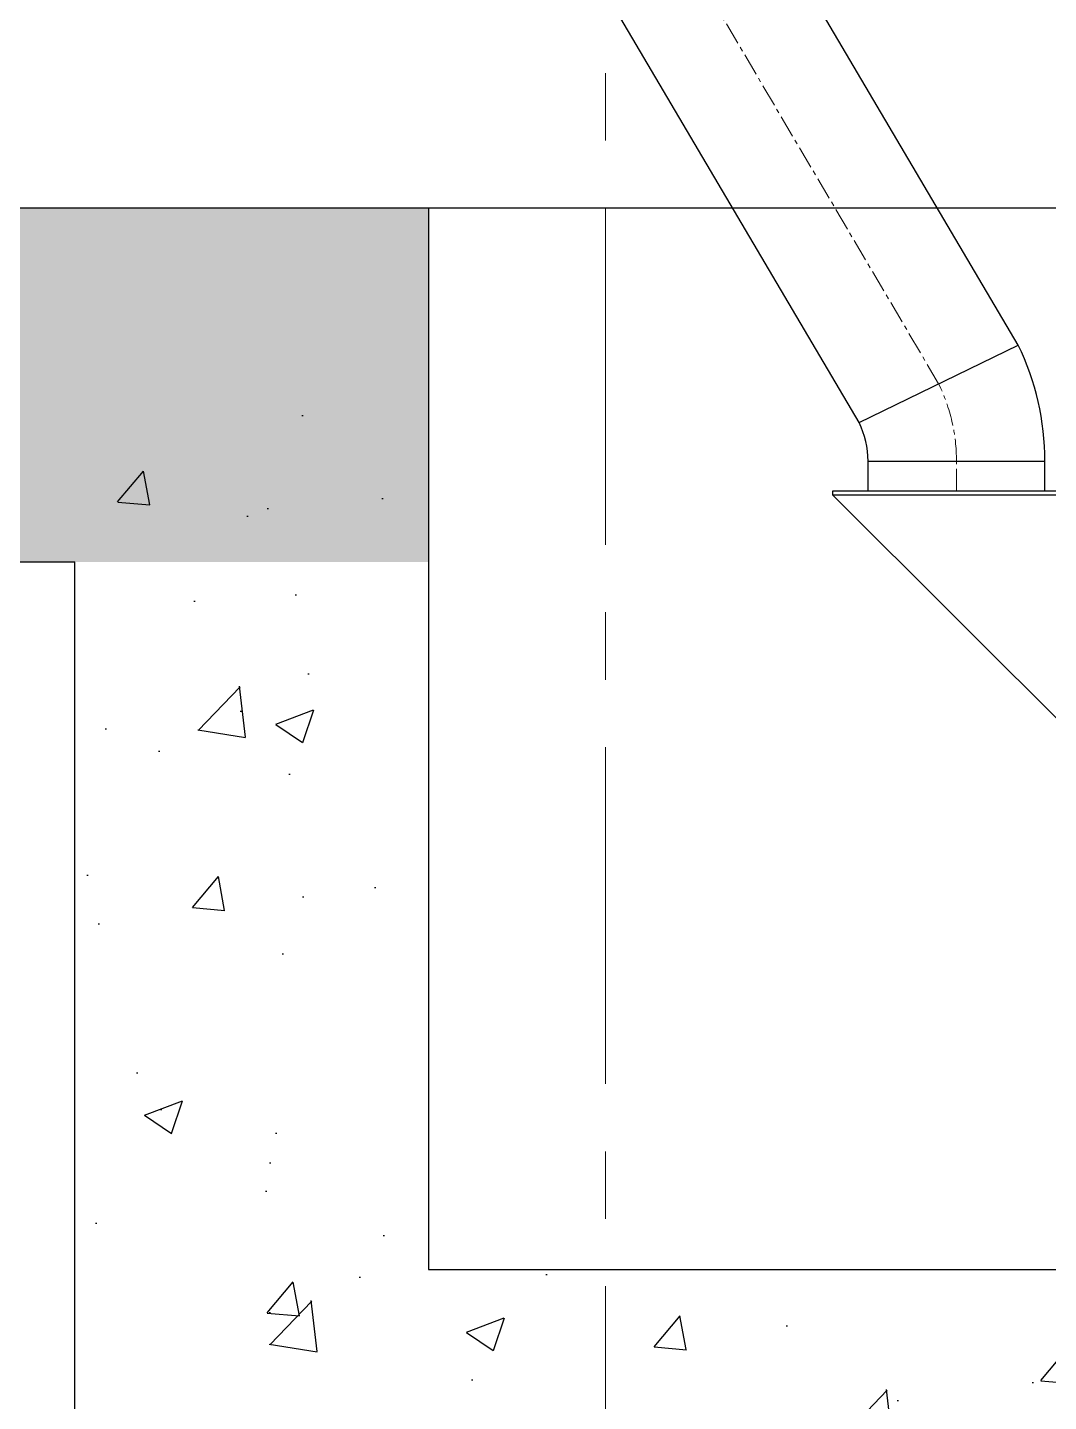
# Model space of a CAD drawing. Header units: millimetres. Extents: x 3220 to 226993, y 817 to 176024.
# Drawn here: x 163491 to 164934, y 130757 to 132699 of the extents above; entities that cross this region are included whole.
import ezdxf

# ---------------------------------------------------------------- set-up
doc = ezdxf.new("R2010")
doc.units = ezdxf.units.MM
doc.linetypes.add('AXES', pattern=[50.8, 31.75, -6.35, 6.35, -6.35])
doc.layers.add('Axe', color=1, linetype='AXES', lineweight=9)

# ---------------------------------------------------------------- blocks, each defined once
blk = doc.blocks.new('section 1-2')
h = blk.add_hatch()
h.set_pattern_fill('AR-CONC', color=256, scale=3)
h.paths.add_polyline_path([(0, -500), (-250, -500), (-250, -4000), (0, -4000)])
h.paths.add_polyline_path([(250, -500), (0, -500), (0, -4000), (3000, -4000), (3000, -3500), (2750, -3500), (250, -3500)])
h.paths.add_polyline_path([(6000, -3500), (3000, -3500), (3000, -4000), (6000, -4000)])
h.paths.add_polyline_path([(18250, -500), (18000, -500), (18000, -4000), (18250, -4000)])
h.paths.add_polyline_path([(7500, -3500), (7500, -4000), (9000, -4000), (9000, -3500)])
h.paths.add_polyline_path([(6000, -4000), (6000, -3500)], flags=17)
h.paths.add_polyline_path([(11200, -3500), (11200, -4000), (12000, -4000), (12000, -3500)])
h.paths.add_polyline_path([(17750, -3500), (17750, -4000), (18000, -4000), (18000, -500), (17750, -500)])
h.paths.add_polyline_path([(14750, -4000), (14750, -3500), (12000, -3500), (12000, -4000)])
h = blk.add_hatch()
h.set_pattern_fill('AR-CONC', color=256, scale=3)
h.set_pattern_definition([(50, (9000, -500), (546.554, -47.817), [57.15, -628.65]), (355, (9000, -500), (-105.73, 573.17), [45.72, -502.922]), (100.4514, (9045.55, -504), (440.824, 525.353), [48.57, -534.27]), (46.184, (9000, -347.6), (813.237, -126.127), [85.725, -942.975]), (96.6356, (9067.8, -358.1), (712.21, 742.28), [72.855, -801.407]), (351.184, (9000, -347.6), (712.21, 742.28), [68.58, -754.38]), (21, (9076.2, -385.7), (454.843, -306.796), [57.15, -628.65]), (326, (9076.2, -385.7), (185.406, 552.564), [45.72, -502.92]), (71.4514, (9114.1, -411.27), (640.25, 245.768), [48.57, -534.27]), (37.5, (9000, -500), (9.2658, 253.665), [0, -496.824, 0, -510.54, 0, -504.825]), (7.5, (9000, -500), (200.459, 300.542), [0, -291.084, 0, -485.394, 0, -192.405]), (327.5, (8830.07, -500), (406.7718, -17.1862), [0, -190.5, 0, -594.36, 0, -788.67]), (317.5, (8753.87, -500), (444.388, 76.28), [0, -247.65, 0, -394.716, 0, -560.07])])
h.paths.add_polyline_path([(18250, -3825), (17750, -3825), (17750, -5000), (14750, -5000), (14750, -3786.8), (14250, -3786.8), (14250, -5500), (18250, -5500)])
for points in [[(17750, -500), (17750, -3500), (250, -3500), (250, -500)], [(14750, -3500), (14750, -5000), (17750, -5000), (17750, -3500)], [(11700, -4000), (14250, -4000)], [(18250, -4000), (18250, -5500), (14250, -5500), (14250, -4000)]]:
    blk.add_lwpolyline(points)
at = {"layer": 'Axe', "ltscale": 15}
blk.add_line((15000, -5500), (15000, 33323.9), dxfattribs=at)
blk = doc.blocks.new('168')
at = {"color": 6}
for p, q in [((-629, 600), (-979, 600)), ((-979, 595), (-625, 241))]:
    blk.add_line(p, q, dxfattribs=at)
blk.add_lwpolyline([(-979, 600), (-979, 595), (-629, 595)], dxfattribs=at)

msp = doc.modelspace()

# ---------------------------------------------------------------- linework, layer by layer
at = {"color": 4}
for p, q in [((164666.6, 132140.8), (164891.4, 132250.2)), ((164679.2, 132086.1), (164929.2, 132086.1))]:
    msp.add_line(p, q, dxfattribs=at)
at = {"color": 4, "elevation": 0}
for points in [[(164679.2, 132043.7), (164679.2, 132086.1, 0.113687), (164666.6, 132140.8), (164058, 133173.2, -0.113687), (164020.2, 133337.3), (164020.2, 133379.7)], [(164929.2, 132043.7), (164929.2, 132086.1, 0.113687), (164891.4, 132250.2), (164282.8, 133282.6, -0.113687), (164270.2, 133337.3), (164270.2, 133379.7)]]:
    msp.add_lwpolyline(points, format="xyb", dxfattribs=at)
at = {"layer": 'Axe', "elevation": 0}
msp.add_lwpolyline([(164804.2, 132043.7), (164804.2, 132086.1, 0.113687), (164779, 132195.5), (164170.4, 133227.9, -0.113687), (164145.2, 133337.3), (164145.2, 133379.7)], format="xyb", dxfattribs=at)

# ---------------------------------------------------------------- block references
for name, p in [('section 1-2', (149308.2, 135943.7)), ('168', (165608.2, 131443.7))]:
    msp.add_blockref(name, p)

doc.saveas('drawing.dxf')
